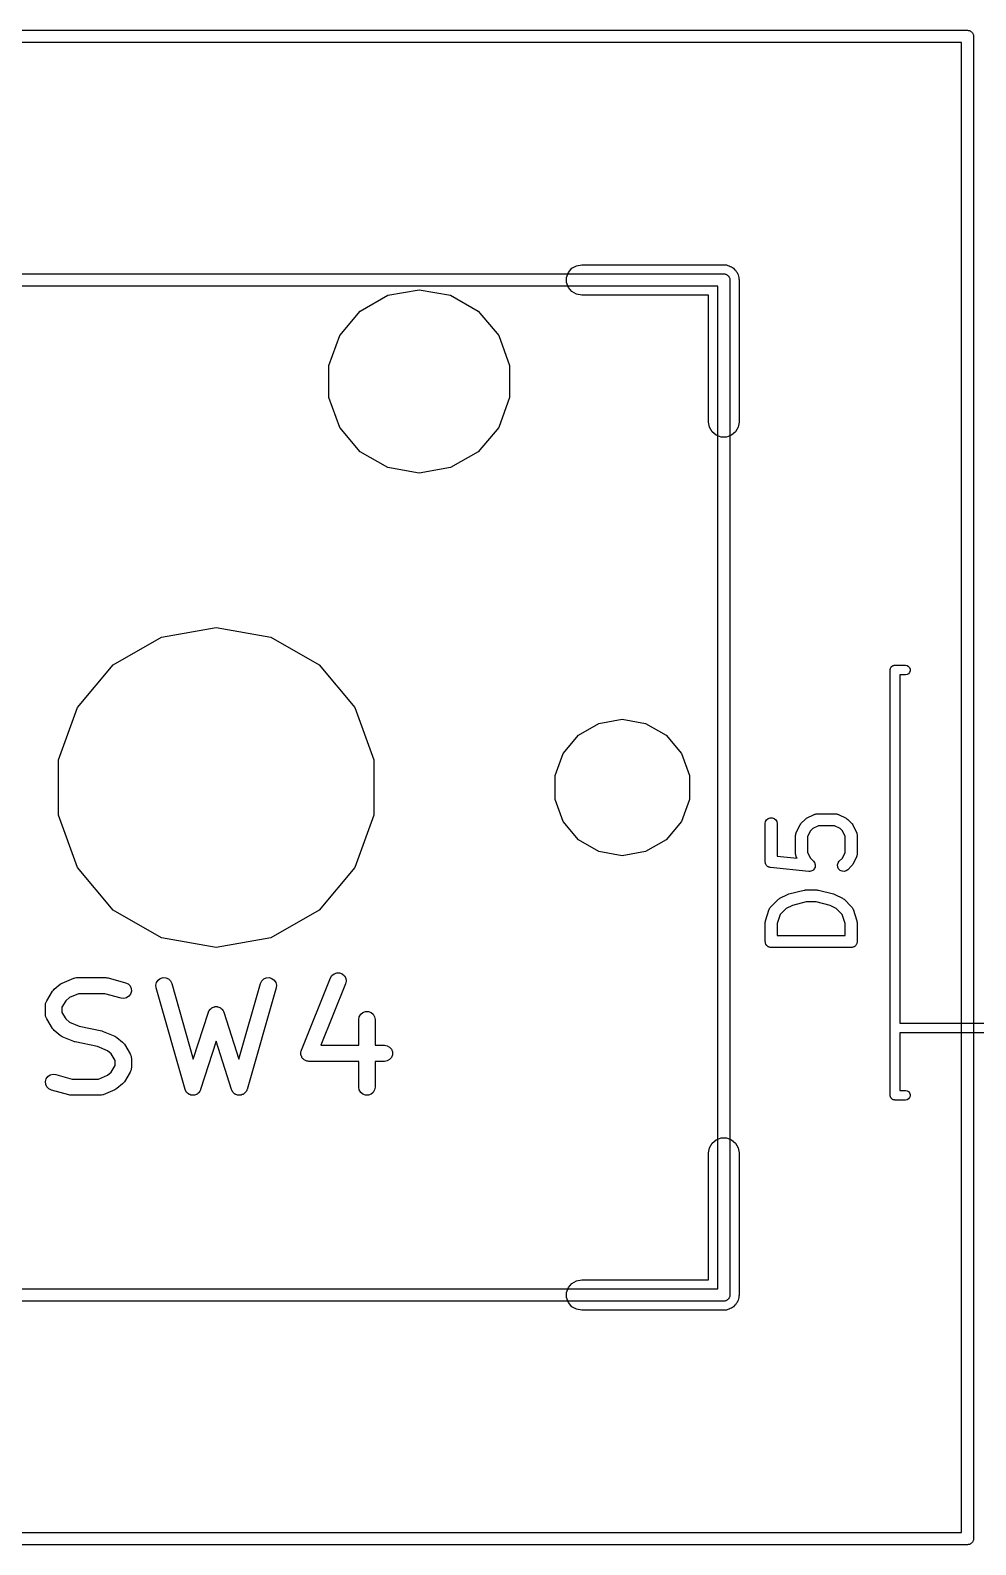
# Model space of a CAD drawing. Header units: millimetres. Extents: x 50 to 169, y 50 to 167.
# Drawn here: x 136.79 to 148.61, y 127.3 to 146.25 of the extents above; entities that cross this region are included whole.
import ezdxf

# ---------------------------------------------------------------- set-up
doc = ezdxf.new("R2010")
doc.units = ezdxf.units.MM
doc.layers.add('BLACK', color=7, linetype='Continuous')

# ---------------------------------------------------------------- blocks, each defined once
blk = doc.blocks.new('hhskb2-Cmts.User')
at = {"layer": 'BLACK'}
for p, q in [((119.65, -43.5738), (132.35, -43.5738)), ((132.35, -43.5738), (132.357, -43.575)), ((132.357, -43.575), (132.363, -43.575)), ((132.363, -43.575), (132.369, -43.5772)), ((132.369, -43.5772), (132.376, -43.5784)), ((132.376, -43.5784), (132.382, -43.5817)), ((132.274, -43.7262), (119.726, -43.7262)), ((132.274, -56.2738), (132.274, -43.7262)), ((132.382, -43.5817), (132.388, -43.584)), ((132.388, -43.584), (132.393, -43.5883)), ((132.393, -43.5883), (132.399, -43.5916)), ((132.399, -43.5916), (132.403, -43.5967)), ((132.403, -43.5967), (132.408, -43.601)), ((132.408, -43.601), (132.412, -43.6068)), ((132.412, -43.6068), (132.416, -43.6119)), ((132.416, -43.6119), (132.418, -43.6182)), ((132.418, -43.6182), (132.422, -43.6239)), ((132.422, -43.6239), (132.423, -43.6305)), ((132.423, -43.6305), (132.425, -43.6368)), ((132.425, -43.6368), (132.425, -43.6434)), ((132.425, -43.6434), (132.426, -43.65)), ((132.426, -43.65), (132.426, -56.35)), ((119.726, -56.2738), (132.274, -56.2738)), ((132.35, -56.4262), (119.65, -56.4262)), ((132.357, -56.425), (132.35, -56.4262)), ((132.363, -56.425), (132.357, -56.425)), ((132.369, -56.4228), (132.363, -56.425)), ((132.376, -56.4216), (132.369, -56.4228)), ((132.382, -56.4183), (132.376, -56.4216)), ((132.388, -56.416), (132.382, -56.4183)), ((132.393, -56.4117), (132.388, -56.416)), ((132.399, -56.4084), (132.393, -56.4117)), ((132.403, -56.4033), (132.399, -56.4084)), ((132.408, -56.399), (132.403, -56.4033)), ((132.412, -56.3932), (132.408, -56.399)), ((132.416, -56.3881), (132.412, -56.3932)), ((132.418, -56.3818), (132.416, -56.3881)), ((132.422, -56.3761), (132.418, -56.3818)), ((132.423, -56.3695), (132.422, -56.3761)), ((132.425, -56.3632), (132.423, -56.3695)), ((132.426, -56.35), (132.425, -56.3566)), ((132.425, -56.3566), (132.425, -56.3632))]:
    blk.add_line(p, q, dxfattribs=at)
blk = doc.blocks.new('hhskb2-Dwgs.User')
at = {"layer": 'BLACK'}
for p, q in [((116.602, -40.5258), (135.398, -40.5258)), ((135.398, -40.5258), (135.405, -40.527)), ((135.405, -40.527), (135.411, -40.527)), ((135.411, -40.527), (135.417, -40.5292)), ((135.417, -40.5292), (135.424, -40.5304)), ((135.424, -40.5304), (135.43, -40.5337)), ((135.43, -40.5337), (135.436, -40.536)), ((135.436, -40.536), (135.441, -40.5403)), ((135.441, -40.5403), (135.447, -40.5436)), ((135.447, -40.5436), (135.451, -40.5487)), ((135.451, -40.5487), (135.456, -40.553)), ((135.322, -40.6782), (116.678, -40.6782)), ((135.322, -59.3218), (135.322, -40.6782)), ((135.456, -40.553), (135.46, -40.5588)), ((135.46, -40.5588), (135.464, -40.5639)), ((135.464, -40.5639), (135.466, -40.5702)), ((135.466, -40.5702), (135.47, -40.5759)), ((135.47, -40.5759), (135.471, -40.5825)), ((135.471, -40.5825), (135.473, -40.5888)), ((135.473, -40.5888), (135.473, -40.5954)), ((135.473, -40.5954), (135.474, -40.602)), ((135.474, -40.602), (135.474, -59.398)), ((135.398, -59.4742), (116.602, -59.4742)), ((116.678, -59.3218), (135.322, -59.3218)), ((135.405, -59.473), (135.398, -59.4742)), ((135.411, -59.473), (135.405, -59.473)), ((135.417, -59.4708), (135.411, -59.473)), ((135.424, -59.4696), (135.417, -59.4708)), ((135.43, -59.4663), (135.424, -59.4696)), ((135.436, -59.464), (135.43, -59.4663)), ((135.441, -59.4597), (135.436, -59.464)), ((135.447, -59.4564), (135.441, -59.4597)), ((135.451, -59.4513), (135.447, -59.4564)), ((135.456, -59.447), (135.451, -59.4513)), ((135.46, -59.4412), (135.456, -59.447)), ((135.464, -59.4361), (135.46, -59.4412)), ((135.466, -59.4298), (135.464, -59.4361)), ((135.47, -59.4241), (135.466, -59.4298)), ((135.471, -59.4175), (135.47, -59.4241)), ((135.473, -59.4112), (135.471, -59.4175)), ((135.474, -59.398), (135.473, -59.4046)), ((135.473, -59.4046), (135.473, -59.4112))]:
    blk.add_line(p, q, dxfattribs=at)
blk = doc.blocks.new('hhskb2-F.SilkS')
at = {"layer": 'BLACK'}
for p, q in [((130.384, -43.6169), (130.407, -43.5547)), ((130.407, -43.5547), (130.45, -43.5041)), ((130.45, -43.5041), (130.507, -43.471)), ((130.507, -43.471), (130.572, -43.4595)), ((130.572, -43.4595), (132.35, -43.4595)), ((132.35, -43.4595), (132.366, -43.4624)), ((132.366, -43.4624), (132.383, -43.4624)), ((132.383, -43.4624), (132.399, -43.4681)), ((132.399, -43.4681), (132.415, -43.471)), ((132.415, -43.471), (132.43, -43.4793)), ((132.43, -43.4793), (132.445, -43.485)), ((132.445, -43.485), (132.458, -43.4957)), ((132.458, -43.4957), (132.472, -43.5041)), ((132.472, -43.5041), (132.483, -43.5168)), ((132.483, -43.5168), (132.496, -43.5275)), ((132.496, -43.5275), (132.504, -43.542)), ((132.504, -43.542), (132.515, -43.5547)), ((132.515, -43.5547), (132.521, -43.5704)), ((132.521, -43.5704), (132.529, -43.5848)), ((130.384, -43.6831), (130.384, -43.6169)), ((130.407, -43.7452), (130.384, -43.6831)), ((130.45, -43.7959), (130.407, -43.7452)), ((132.529, -43.5848), (132.532, -43.6013)), ((132.532, -43.6013), (132.538, -43.6169)), ((132.538, -43.6169), (132.538, -43.6336)), ((132.538, -43.6336), (132.54, -43.65)), ((132.54, -43.65), (132.54, -45.428)), ((127.802, -44.0411), (128.148, -43.8418)), ((128.148, -43.8418), (128.54, -43.7726)), ((128.54, -43.7726), (128.932, -43.8418)), ((128.932, -43.8418), (129.278, -44.0411)), ((130.507, -43.829), (130.45, -43.7959)), ((130.572, -43.8405), (130.507, -43.829)), ((132.159, -43.8405), (130.572, -43.8405)), ((132.159, -45.428), (132.159, -43.8405)), ((127.546, -44.3463), (127.802, -44.0411)), ((129.278, -44.0411), (129.534, -44.3463)), ((127.41, -44.7208), (127.546, -44.3463)), ((129.534, -44.3463), (129.67, -44.7208)), ((127.41, -45.1192), (127.41, -44.7208)), ((129.67, -44.7208), (129.67, -45.1192)), ((127.546, -45.4937), (127.41, -45.1192)), ((129.67, -45.1192), (129.534, -45.4937)), ((132.171, -45.4932), (132.159, -45.428)), ((132.54, -45.428), (132.529, -45.4932)), ((127.802, -45.7989), (127.546, -45.4937)), ((129.534, -45.4937), (129.278, -45.7989)), ((132.204, -45.5505), (132.171, -45.4932)), ((132.255, -45.593), (132.204, -45.5505)), ((132.317, -45.6156), (132.255, -45.593)), ((132.383, -45.6156), (132.317, -45.6156)), ((132.445, -45.593), (132.383, -45.6156)), ((132.496, -45.5505), (132.445, -45.593)), ((132.529, -45.4932), (132.496, -45.5505)), ((128.148, -45.9982), (127.802, -45.7989)), ((129.278, -45.7989), (128.932, -45.9982)), ((128.54, -46.0674), (128.148, -45.9982)), ((128.932, -45.9982), (128.54, -46.0674)), ((124.713, -48.4667), (125.315, -48.1192)), ((125.315, -48.1192), (126, -47.9985)), ((126, -47.9985), (126.685, -48.1192)), ((126.685, -48.1192), (127.287, -48.4667)), ((124.267, -48.9992), (124.713, -48.4667)), ((127.287, -48.4667), (127.733, -48.9992)), ((134.434, -48.5095), (134.436, -48.5049)), ((134.436, -48.5049), (134.438, -48.5)), ((134.438, -48.5), (134.441, -48.496)), ((134.441, -48.496), (134.444, -48.4914)), ((134.444, -48.4914), (134.448, -48.4881)), ((134.448, -48.4881), (134.451, -48.484)), ((134.451, -48.484), (134.456, -48.4814)), ((134.456, -48.4814), (134.46, -48.478)), ((134.46, -48.478), (134.465, -48.4762)), ((134.465, -48.4762), (134.469, -48.4736)), ((134.469, -48.4736), (134.475, -48.4727)), ((134.475, -48.4727), (134.48, -48.4709)), ((134.48, -48.4709), (134.485, -48.4709)), ((134.485, -48.4709), (134.49, -48.47)), ((134.49, -48.47), (134.62, -48.47)), ((134.62, -48.47), (134.641, -48.4736)), ((134.641, -48.4736), (134.659, -48.484)), ((134.659, -48.484), (134.672, -48.5)), ((134.672, -48.5), (134.679, -48.5196)), ((134.43, -48.53), (134.431, -48.5248)), ((134.43, -53.85), (134.43, -48.53)), ((134.431, -48.5196), (134.433, -48.5147)), ((134.431, -48.5248), (134.431, -48.5196)), ((134.433, -48.5147), (134.434, -48.5095)), ((134.62, -48.59), (134.55, -48.59)), ((134.55, -48.59), (134.55, -52.95)), ((134.641, -48.5864), (134.62, -48.59)), ((134.659, -48.576), (134.641, -48.5864)), ((134.672, -48.56), (134.659, -48.576)), ((134.679, -48.5404), (134.672, -48.56)), ((134.679, -48.5196), (134.679, -48.5404)), ((124.029, -49.6524), (124.267, -48.9992)), ((127.733, -48.9992), (127.971, -49.6524)), ((130.531, -49.3457), (130.788, -49.1974)), ((130.788, -49.1974), (131.08, -49.1458)), ((131.08, -49.1458), (131.372, -49.1974)), ((131.372, -49.1974), (131.629, -49.3457)), ((130.34, -49.5729), (130.531, -49.3457)), ((131.629, -49.3457), (131.82, -49.5729)), ((130.239, -49.8517), (130.34, -49.5729)), ((131.82, -49.5729), (131.921, -49.8517)), ((124.029, -50.3476), (124.029, -49.6524)), ((127.971, -49.6524), (127.971, -50.3476)), ((130.239, -50.1483), (130.239, -49.8517)), ((131.921, -49.8517), (131.921, -50.1483)), ((130.34, -50.4271), (130.239, -50.1483)), ((131.921, -50.1483), (131.82, -50.4271)), ((124.267, -51.0008), (124.029, -50.3476)), ((127.971, -50.3476), (127.733, -51.0008)), ((132.885, -50.4037), (132.905, -50.387)), ((132.905, -50.387), (132.929, -50.378)), ((132.929, -50.378), (132.955, -50.378)), ((132.955, -50.378), (132.98, -50.387)), ((132.98, -50.387), (133, -50.4037)), ((133.318, -50.4465), (133.366, -50.3989)), ((133.366, -50.3989), (133.375, -50.392)), ((133.375, -50.392), (133.385, -50.3848)), ((133.385, -50.3848), (133.48, -50.3372)), ((133.48, -50.3372), (133.484, -50.336)), ((133.484, -50.336), (133.488, -50.3338)), ((133.488, -50.3338), (133.497, -50.3323)), ((133.497, -50.3323), (133.505, -50.3298)), ((133.505, -50.3298), (133.51, -50.33)), ((133.51, -50.33), (133.514, -50.3293)), ((133.514, -50.3293), (133.752, -50.3293)), ((133.752, -50.3293), (133.756, -50.33)), ((133.756, -50.33), (133.76, -50.3298)), ((133.76, -50.3298), (133.769, -50.3323)), ((133.769, -50.3323), (133.778, -50.3338)), ((133.778, -50.3338), (133.781, -50.336)), ((133.781, -50.336), (133.785, -50.3372)), ((133.785, -50.3372), (133.881, -50.3848)), ((133.881, -50.3848), (133.89, -50.392)), ((133.89, -50.392), (133.9, -50.3989)), ((133.9, -50.3989), (133.948, -50.4465)), ((130.531, -50.6543), (130.34, -50.4271)), ((131.82, -50.4271), (131.629, -50.6543)), ((132.867, -50.4519), (132.872, -50.4263)), ((132.867, -50.9281), (132.867, -50.4519)), ((132.872, -50.4263), (132.885, -50.4037)), ((133, -50.4037), (133.013, -50.4263)), ((133.013, -50.4263), (133.017, -50.4519)), ((133.017, -50.4519), (133.017, -50.8602)), ((133.248, -50.5948), (133.249, -50.5905)), ((133.249, -50.5862), (133.251, -50.5778)), ((133.249, -50.5905), (133.249, -50.5862)), ((133.251, -50.5778), (133.253, -50.5691)), ((133.253, -50.5691), (133.255, -50.5654)), ((133.255, -50.5654), (133.256, -50.5612)), ((133.256, -50.5612), (133.304, -50.466)), ((133.304, -50.466), (133.311, -50.4563)), ((133.311, -50.4563), (133.318, -50.4465)), ((133.433, -50.5439), (133.398, -50.6125)), ((133.463, -50.5135), (133.433, -50.5439)), ((133.532, -50.4793), (133.463, -50.5135)), ((133.734, -50.4793), (133.532, -50.4793)), ((133.803, -50.5135), (133.734, -50.4793)), ((133.833, -50.5439), (133.803, -50.5135)), ((133.867, -50.6125), (133.833, -50.5439)), ((133.948, -50.4465), (133.955, -50.4563)), ((133.955, -50.4563), (133.962, -50.466)), ((133.962, -50.466), (134.009, -50.5612)), ((134.009, -50.5612), (134.011, -50.5654)), ((134.011, -50.5654), (134.013, -50.5691)), ((134.013, -50.5691), (134.014, -50.5778)), ((134.014, -50.5778), (134.017, -50.5862)), ((134.017, -50.5862), (134.017, -50.5905)), ((134.017, -50.5905), (134.017, -50.5948)), ((130.788, -50.8026), (130.531, -50.6543)), ((131.629, -50.6543), (131.372, -50.8026)), ((133.248, -50.8329), (133.248, -50.5948)), ((133.398, -50.6125), (133.398, -50.8152)), ((133.867, -50.8152), (133.867, -50.6125)), ((134.017, -50.5948), (134.017, -50.8329)), ((131.08, -50.8541), (130.788, -50.8026)), ((131.372, -50.8026), (131.08, -50.8541)), ((132.868, -50.9309), (132.867, -50.9281)), ((132.868, -50.9337), (132.868, -50.9309)), ((132.87, -50.9436), (132.868, -50.9337)), ((132.872, -50.9537), (132.87, -50.9436)), ((132.873, -50.9562), (132.872, -50.9537)), ((132.874, -50.9589), (132.873, -50.9562)), ((132.88, -50.9674), (132.874, -50.9589)), ((132.885, -50.9763), (132.88, -50.9674)), ((133.017, -50.8602), (133.266, -50.885)), ((133.249, -50.8371), (133.248, -50.8329)), ((133.249, -50.8414), (133.249, -50.8371)), ((133.251, -50.8499), (133.249, -50.8414)), ((133.253, -50.8585), (133.251, -50.8499)), ((133.255, -50.8623), (133.253, -50.8585)), ((133.256, -50.8664), (133.255, -50.8623)), ((133.266, -50.885), (133.256, -50.8664)), ((133.398, -50.8152), (133.433, -50.8837)), ((133.433, -50.8837), (133.472, -50.9227)), ((133.472, -50.9227), (133.472, -50.9231)), ((133.472, -50.9231), (133.472, -50.9233)), ((133.472, -50.9233), (133.479, -50.9337)), ((133.479, -50.9337), (133.487, -50.944)), ((133.487, -50.944), (133.487, -50.9445)), ((133.487, -50.9445), (133.487, -50.9449)), ((133.487, -50.9449), (133.49, -50.9571)), ((133.49, -50.9571), (133.493, -50.9692)), ((133.493, -50.9701), (133.492, -50.9826)), ((133.493, -50.9692), (133.493, -50.9696)), ((133.493, -50.9696), (133.493, -50.9701)), ((133.772, -50.9692), (133.779, -50.944)), ((133.775, -50.9951), (133.772, -50.9692)), ((133.779, -50.944), (133.794, -50.9227)), ((133.794, -50.9227), (133.833, -50.8837)), ((133.833, -50.8837), (133.867, -50.8152)), ((133.962, -50.9616), (133.955, -50.9713)), ((134.009, -50.8664), (133.962, -50.9616)), ((134.011, -50.8623), (134.009, -50.8664)), ((134.013, -50.8585), (134.011, -50.8623)), ((134.014, -50.8499), (134.013, -50.8585)), ((134.017, -50.8414), (134.014, -50.8499)), ((134.017, -50.8329), (134.017, -50.8371)), ((134.017, -50.8371), (134.017, -50.8414)), ((124.713, -51.5332), (124.267, -51.0008)), ((127.733, -51.0008), (127.287, -51.5332)), ((132.887, -50.9781), (132.885, -50.9763)), ((132.889, -50.9805), (132.887, -50.9781)), ((132.897, -50.9865), (132.889, -50.9805)), ((132.905, -50.993), (132.897, -50.9865)), ((132.908, -50.994), (132.905, -50.993)), ((132.91, -50.9957), (132.908, -50.994)), ((132.92, -50.9984), (132.91, -50.9957)), ((132.929, -51.002), (132.92, -50.9984)), ((132.932, -51.002), (132.929, -51.002)), ((132.935, -51.0027), (132.932, -51.002)), ((133.411, -51.0503), (132.935, -51.0027)), ((133.412, -51.0503), (133.411, -51.0503)), ((133.424, -51.0493), (133.412, -51.0504)), ((133.412, -51.0504), (133.412, -51.0503)), ((133.437, -51.0484), (133.424, -51.0493)), ((133.438, -51.0482), (133.437, -51.0484)), ((133.449, -51.0429), (133.438, -51.0482)), ((133.438, -51.0482), (133.438, -51.0482)), ((133.461, -51.0377), (133.449, -51.0429)), ((133.462, -51.0372), (133.461, -51.0374)), ((133.461, -51.0374), (133.461, -51.0377)), ((133.47, -51.0282), (133.462, -51.0372)), ((133.479, -51.0195), (133.47, -51.0282)), ((133.48, -51.0191), (133.479, -51.0195)), ((133.485, -51.0073), (133.48, -51.0187)), ((133.48, -51.0187), (133.48, -51.0191)), ((133.491, -50.996), (133.485, -51.0073)), ((133.492, -50.9826), (133.491, -50.9951)), ((133.491, -50.9951), (133.491, -50.9956)), ((133.491, -50.9956), (133.491, -50.996)), ((133.786, -51.0187), (133.775, -50.9951)), ((133.804, -51.0372), (133.786, -51.0187)), ((133.828, -51.0482), (133.804, -51.0372)), ((133.854, -51.0504), (133.828, -51.0482)), ((133.879, -51.0437), (133.854, -51.0504)), ((133.9, -51.0287), (133.879, -51.0437)), ((133.948, -50.9811), (133.9, -51.0287)), ((133.955, -50.9713), (133.948, -50.9811)), ((133.052, -51.3848), (133.147, -51.3372)), ((133.147, -51.3372), (133.155, -51.3349)), ((133.155, -51.3349), (133.162, -51.3315)), ((133.162, -51.3315), (133.353, -51.2839)), ((133.353, -51.2839), (133.362, -51.2833)), ((133.362, -51.2833), (133.371, -51.2817)), ((133.371, -51.2817), (133.514, -51.2817)), ((133.514, -51.2817), (133.523, -51.2833)), ((133.523, -51.2833), (133.532, -51.2839)), ((133.532, -51.2839), (133.722, -51.3315)), ((133.722, -51.3315), (133.73, -51.3349)), ((133.73, -51.3349), (133.738, -51.3372)), ((133.738, -51.3372), (133.833, -51.3848)), ((125.315, -51.8808), (124.713, -51.5332)), ((127.287, -51.5332), (126.685, -51.8808)), ((132.871, -51.6663), (132.919, -51.5234)), ((132.919, -51.5234), (132.921, -51.5196)), ((132.921, -51.5196), (132.922, -51.5154)), ((132.922, -51.5154), (132.927, -51.5082)), ((132.927, -51.5082), (132.931, -51.5005)), ((132.931, -51.5005), (132.934, -51.4977)), ((132.934, -51.4977), (132.937, -51.4941)), ((132.937, -51.4941), (133.032, -51.3989)), ((133.032, -51.3989), (133.042, -51.392)), ((133.042, -51.392), (133.052, -51.3848)), ((133.13, -51.5135), (133.056, -51.5877)), ((133.207, -51.475), (133.13, -51.5135)), ((133.38, -51.4317), (133.207, -51.475)), ((133.505, -51.4317), (133.38, -51.4317)), ((133.678, -51.475), (133.505, -51.4317)), ((133.755, -51.5135), (133.678, -51.475)), ((133.829, -51.5877), (133.755, -51.5135)), ((133.833, -51.3848), (133.843, -51.392)), ((133.843, -51.392), (133.853, -51.3989)), ((133.853, -51.3989), (133.948, -51.4941)), ((133.948, -51.4941), (133.95, -51.4977)), ((133.95, -51.4977), (133.954, -51.5005)), ((133.954, -51.5005), (133.958, -51.5082)), ((133.958, -51.5082), (133.963, -51.5154)), ((133.963, -51.5154), (133.964, -51.5196)), ((133.964, -51.5196), (133.966, -51.5234)), ((133.966, -51.5234), (134.014, -51.6663)), ((132.867, -51.69), (132.869, -51.6782)), ((132.867, -51.9281), (132.867, -51.69)), ((132.869, -51.6782), (132.871, -51.6663)), ((133.056, -51.5877), (133.017, -51.7022)), ((133.017, -51.7022), (133.017, -51.8531)), ((133.867, -51.7022), (133.829, -51.5877)), ((133.867, -51.8531), (133.867, -51.7022)), ((134.014, -51.6663), (134.015, -51.6782)), ((134.015, -51.6782), (134.017, -51.69)), ((134.017, -51.69), (134.017, -51.9281)), ((126, -52.0015), (125.315, -51.8808)), ((126.685, -51.8808), (126, -52.0015)), ((133.017, -51.8531), (133.867, -51.8531)), ((132.869, -51.9346), (132.867, -51.9281)), ((132.869, -51.9411), (132.869, -51.9346)), ((132.871, -51.9473), (132.869, -51.9411)), ((132.872, -51.9537), (132.871, -51.9473)), ((132.875, -51.9594), (132.872, -51.9537)), ((132.877, -51.9656), (132.875, -51.9594)), ((132.882, -51.9706), (132.877, -51.9656)), ((132.885, -51.9763), (132.882, -51.9706)), ((132.89, -51.9805), (132.885, -51.9763)), ((132.894, -51.9855), (132.89, -51.9805)), ((132.9, -51.9888), (132.894, -51.9855)), ((132.905, -51.993), (132.9, -51.9888)), ((132.911, -51.9953), (132.905, -51.993)), ((132.917, -51.9986), (132.911, -51.9953)), ((132.923, -51.9997), (132.917, -51.9986)), ((132.929, -52.002), (132.923, -51.9997)), ((132.936, -52.002), (132.929, -52.002)), ((132.942, -52.0031), (132.936, -52.002)), ((133.942, -52.0031), (132.942, -52.0031)), ((133.949, -52.002), (133.942, -52.0031)), ((133.955, -52.002), (133.949, -52.002)), ((133.962, -51.9997), (133.955, -52.002)), ((133.968, -51.9986), (133.962, -51.9997)), ((133.974, -51.9953), (133.968, -51.9986)), ((133.98, -51.993), (133.974, -51.9953)), ((133.985, -51.9888), (133.98, -51.993)), ((133.991, -51.9855), (133.985, -51.9888)), ((133.995, -51.9805), (133.991, -51.9855)), ((134, -51.9763), (133.995, -51.9805)), ((134.003, -51.9706), (134, -51.9763)), ((134.007, -51.9656), (134.003, -51.9706)), ((134.01, -51.9594), (134.007, -51.9656)), ((134.013, -51.9537), (134.01, -51.9594)), ((134.014, -51.9473), (134.013, -51.9537)), ((134.016, -51.9411), (134.014, -51.9473)), ((134.017, -51.9281), (134.016, -51.9346)), ((134.016, -51.9346), (134.016, -51.9411)), ((123.976, -52.5224), (124.048, -52.4619)), ((124.048, -52.4619), (124.061, -52.4544)), ((124.061, -52.4544), (124.074, -52.4462)), ((124.074, -52.4462), (124.219, -52.3857)), ((124.219, -52.3857), (124.221, -52.3852)), ((124.221, -52.3852), (124.224, -52.3841)), ((124.224, -52.3841), (124.239, -52.3814)), ((124.239, -52.3814), (124.254, -52.378)), ((124.254, -52.378), (124.256, -52.3783)), ((124.256, -52.3783), (124.258, -52.3779)), ((124.258, -52.3779), (124.621, -52.3779)), ((124.621, -52.3779), (124.635, -52.3803)), ((124.635, -52.3803), (124.648, -52.3816)), ((124.648, -52.3816), (124.866, -52.4421)), ((124.866, -52.4421), (124.898, -52.4573)), ((124.898, -52.4573), (124.923, -52.4825)), ((124.923, -52.4825), (124.937, -52.5146)), ((125.246, -52.4723), (125.254, -52.4381)), ((125.249, -52.5074), (125.246, -52.4723)), ((125.254, -52.4381), (125.274, -52.4089)), ((125.274, -52.4089), (125.302, -52.3882)), ((125.302, -52.3882), (125.336, -52.3785)), ((125.336, -52.3785), (125.372, -52.381)), ((125.372, -52.381), (125.404, -52.3953)), ((125.404, -52.3953), (125.429, -52.4199)), ((125.429, -52.4199), (125.445, -52.4516)), ((125.445, -52.4516), (125.715, -53.399)), ((126.285, -53.399), (126.555, -52.4516)), ((126.555, -52.4516), (126.571, -52.4199)), ((126.571, -52.4199), (126.596, -52.3953)), ((126.596, -52.3953), (126.628, -52.381)), ((126.628, -52.381), (126.664, -52.3785)), ((126.664, -52.3785), (126.698, -52.3882)), ((126.698, -52.3882), (126.726, -52.4089)), ((126.726, -52.4089), (126.746, -52.4381)), ((126.746, -52.4381), (126.754, -52.4723)), ((126.754, -52.4723), (126.751, -52.5074)), ((127.067, -53.2885), (127.43, -52.3813)), ((127.618, -52.4568), (127.311, -53.2246)), ((127.43, -52.3813), (127.448, -52.3513)), ((127.448, -52.3513), (127.476, -52.3295)), ((127.476, -52.3295), (127.51, -52.3185)), ((127.51, -52.3185), (127.545, -52.3196)), ((127.545, -52.3196), (127.578, -52.3327)), ((127.578, -52.3327), (127.604, -52.3562)), ((127.604, -52.3562), (127.621, -52.3873)), ((127.626, -52.4222), (127.618, -52.4568)), ((127.621, -52.3873), (127.626, -52.4222)), ((123.877, -52.6782), (123.881, -52.6692)), ((123.881, -52.6692), (123.953, -52.5482)), ((123.953, -52.5482), (123.965, -52.5354)), ((123.965, -52.5354), (123.976, -52.5224)), ((124.119, -52.6675), (124.07, -52.7496)), ((124.166, -52.6279), (124.119, -52.6675)), ((124.279, -52.5811), (124.166, -52.6279)), ((124.607, -52.5811), (124.279, -52.5811)), ((124.812, -52.6379), (124.607, -52.5811)), ((124.847, -52.6413), (124.812, -52.6379)), ((124.881, -52.6325), (124.847, -52.6413)), ((124.91, -52.6125), (124.881, -52.6325)), ((124.931, -52.5838), (124.91, -52.6125)), ((124.94, -52.5498), (124.931, -52.5838)), ((124.937, -52.5146), (124.94, -52.5498)), ((125.612, -53.7774), (125.249, -52.5074)), ((126.751, -52.5074), (126.388, -53.7774)), ((123.866, -52.7214), (123.868, -52.7118)), ((123.866, -52.8424), (123.866, -52.7214)), ((123.868, -52.852), (123.866, -52.8424)), ((123.868, -52.7021), (123.871, -52.6946)), ((123.868, -52.7118), (123.868, -52.7021)), ((123.868, -52.8617), (123.868, -52.852)), ((123.871, -52.8692), (123.868, -52.8617)), ((123.871, -52.6946), (123.873, -52.6867)), ((123.873, -52.6867), (123.877, -52.6782)), ((124.07, -52.7496), (124.07, -52.8142)), ((124.07, -52.8142), (124.119, -52.8963)), ((125.715, -53.399), (125.903, -52.8114)), ((125.903, -52.8114), (125.905, -52.8078)), ((125.905, -52.8078), (125.906, -52.8039)), ((125.906, -52.8039), (125.913, -52.7923)), ((125.913, -52.7923), (125.92, -52.7802)), ((125.92, -52.7802), (125.923, -52.7775)), ((125.923, -52.7775), (125.925, -52.7741)), ((125.925, -52.7741), (125.936, -52.7657)), ((125.936, -52.7657), (125.946, -52.7565)), ((125.946, -52.7565), (125.95, -52.7549)), ((125.95, -52.7549), (125.953, -52.7525)), ((125.953, -52.7525), (125.966, -52.7483)), ((125.966, -52.7483), (125.978, -52.7431)), ((125.978, -52.7431), (125.982, -52.7429)), ((125.982, -52.7429), (125.986, -52.7417)), ((125.986, -52.7417), (126, -52.7422)), ((126, -52.7422), (126.014, -52.7417)), ((126.014, -52.7417), (126.018, -52.7429)), ((126.018, -52.7429), (126.022, -52.7431)), ((126.022, -52.7431), (126.034, -52.7483)), ((126.034, -52.7483), (126.047, -52.7525)), ((126.047, -52.7525), (126.05, -52.7549)), ((126.05, -52.7549), (126.054, -52.7565)), ((126.054, -52.7565), (126.064, -52.7657)), ((126.064, -52.7657), (126.075, -52.7741)), ((126.075, -52.7741), (126.077, -52.7775)), ((126.077, -52.7775), (126.08, -52.7802)), ((126.08, -52.7802), (126.087, -52.7923)), ((126.087, -52.7923), (126.094, -52.8039)), ((126.094, -52.8039), (126.095, -52.8078)), ((126.095, -52.8078), (126.097, -52.8114)), ((126.097, -52.8114), (126.285, -53.399)), ((127.791, -52.8681), (127.809, -52.8376)), ((127.809, -52.8376), (127.836, -52.8149)), ((127.836, -52.8149), (127.869, -52.8028)), ((127.869, -52.8028), (127.904, -52.8028)), ((127.904, -52.8028), (127.938, -52.8149)), ((127.938, -52.8149), (127.965, -52.8376)), ((127.965, -52.8376), (127.982, -52.8681)), ((123.873, -52.8771), (123.871, -52.8692)), ((123.877, -52.8856), (123.873, -52.8771)), ((123.881, -52.8947), (123.877, -52.8856)), ((123.953, -53.0156), (123.881, -52.8947)), ((123.965, -53.0284), (123.953, -53.0156)), ((123.976, -53.0414), (123.965, -53.0284)), ((124.048, -53.1019), (123.976, -53.0414)), ((124.119, -52.8963), (124.166, -52.9359)), ((124.166, -52.9359), (124.288, -52.9868)), ((124.288, -52.9868), (124.569, -53.0453)), ((124.569, -53.0453), (124.578, -53.0489)), ((124.578, -53.0489), (124.588, -53.051)), ((124.588, -53.051), (124.733, -53.1115)), ((127.785, -52.9029), (127.791, -52.8681)), ((127.785, -53.2246), (127.785, -52.9029)), ((127.982, -52.8681), (127.988, -52.9029)), ((127.988, -52.9029), (127.988, -53.2246)), ((134.55, -52.95), (137.25, -52.95)), ((124.061, -53.1094), (124.048, -53.1019)), ((124.074, -53.1176), (124.061, -53.1094)), ((124.219, -53.1781), (124.074, -53.1176)), ((124.229, -53.1802), (124.219, -53.1781)), ((124.238, -53.1837), (124.229, -53.1802)), ((124.518, -53.2423), (124.238, -53.1837)), ((124.64, -53.2931), (124.518, -53.2423)), ((124.733, -53.1115), (124.746, -53.1196)), ((124.746, -53.1196), (124.759, -53.1272)), ((124.759, -53.1272), (124.831, -53.1877)), ((124.831, -53.1877), (124.842, -53.2006)), ((124.842, -53.2006), (124.853, -53.2134)), ((124.853, -53.2134), (124.926, -53.3344)), ((126, -53.1757), (125.806, -53.7805)), ((126.194, -53.7805), (126, -53.1757)), ((127.311, -53.2246), (127.785, -53.2246)), ((127.988, -53.2246), (128.105, -53.2246)), ((128.105, -53.2246), (128.139, -53.2307)), ((128.139, -53.2307), (128.17, -53.2484)), ((137.25, -53.07), (134.55, -53.07)), ((134.55, -53.07), (134.55, -53.79)), ((124.688, -53.3327), (124.64, -53.2931)), ((124.737, -53.4148), (124.688, -53.3327)), ((124.737, -53.4795), (124.737, -53.4148)), ((124.926, -53.3344), (124.929, -53.3435)), ((124.929, -53.3435), (124.934, -53.3519)), ((124.934, -53.3519), (124.936, -53.3598)), ((124.936, -53.3598), (124.939, -53.3673)), ((124.939, -53.3673), (124.939, -53.3771)), ((124.939, -53.3771), (124.94, -53.3867)), ((124.94, -53.3867), (124.94, -53.5076)), ((127.06, -53.323), (127.061, -53.3158)), ((127.061, -53.3334), (127.06, -53.323)), ((127.061, -53.3085), (127.065, -53.2987)), ((127.061, -53.3158), (127.061, -53.3085)), ((127.061, -53.3438), (127.061, -53.3334)), ((127.064, -53.3507), (127.061, -53.3438)), ((127.065, -53.3579), (127.064, -53.3507)), ((127.065, -53.2987), (127.067, -53.2885)), ((127.07, -53.3672), (127.065, -53.3579)), ((127.073, -53.377), (127.07, -53.3672)), ((127.078, -53.3826), (127.073, -53.377)), ((127.081, -53.389), (127.078, -53.3826)), ((127.089, -53.396), (127.081, -53.389)), ((127.096, -53.404), (127.089, -53.396)), ((127.102, -53.4077), (127.096, -53.404)), ((127.108, -53.4125), (127.102, -53.4077)), ((127.117, -53.4164), (127.108, -53.4125)), ((127.126, -53.4217), (127.117, -53.4164)), ((127.134, -53.4229), (127.126, -53.4217)), ((127.14, -53.4256), (127.134, -53.4229)), ((127.151, -53.426), (127.14, -53.4256)), ((127.161, -53.4278), (127.151, -53.426)), ((127.785, -53.4278), (127.161, -53.4278)), ((127.785, -53.7495), (127.785, -53.4278)), ((128.105, -53.4278), (127.988, -53.4278)), ((127.988, -53.4278), (127.988, -53.7495)), ((128.139, -53.4217), (128.105, -53.4278)), ((128.17, -53.404), (128.139, -53.4217)), ((128.17, -53.2484), (128.193, -53.2754)), ((128.193, -53.377), (128.17, -53.404)), ((128.193, -53.2754), (128.205, -53.3085)), ((128.205, -53.3438), (128.193, -53.377)), ((128.205, -53.3085), (128.205, -53.3438)), ((123.876, -53.6453), (123.897, -53.6166)), ((123.897, -53.6166), (123.926, -53.5966)), ((123.926, -53.5966), (123.96, -53.5878)), ((123.96, -53.5878), (123.995, -53.5912)), ((123.995, -53.5912), (124.2, -53.6479)), ((124.528, -53.6479), (124.64, -53.6012)), ((124.64, -53.6012), (124.688, -53.5615)), ((124.688, -53.5615), (124.737, -53.4795)), ((124.926, -53.5599), (124.853, -53.6808)), ((124.929, -53.5508), (124.926, -53.5599)), ((124.934, -53.5424), (124.929, -53.5508)), ((124.936, -53.5344), (124.934, -53.5424)), ((124.939, -53.5269), (124.936, -53.5344)), ((124.94, -53.5076), (124.939, -53.5172)), ((124.939, -53.5172), (124.939, -53.5269)), ((123.867, -53.6793), (123.876, -53.6453)), ((123.87, -53.7144), (123.867, -53.6793)), ((123.884, -53.7466), (123.87, -53.7144)), ((123.909, -53.7717), (123.884, -53.7466)), ((123.941, -53.7869), (123.909, -53.7717)), ((124.159, -53.8474), (123.941, -53.7869)), ((124.2, -53.6479), (124.528, -53.6479)), ((124.733, -53.7828), (124.588, -53.8433)), ((124.746, -53.7746), (124.733, -53.7828)), ((124.759, -53.7671), (124.746, -53.7746)), ((124.831, -53.7066), (124.759, -53.7671)), ((124.842, -53.6937), (124.831, -53.7066)), ((124.853, -53.6808), (124.842, -53.6937)), ((125.614, -53.7825), (125.612, -53.7774)), ((125.616, -53.788), (125.614, -53.7825)), ((125.622, -53.7983), (125.616, -53.788)), ((125.627, -53.8092), (125.622, -53.7983)), ((125.632, -53.8131), (125.627, -53.8092)), ((125.635, -53.8178), (125.632, -53.8131)), ((125.79, -53.8117), (125.786, -53.8155)), ((125.796, -53.801), (125.79, -53.8117)), ((125.802, -53.7909), (125.796, -53.801)), ((125.804, -53.7855), (125.802, -53.7909)), ((125.806, -53.7805), (125.804, -53.7855)), ((126.196, -53.7855), (126.194, -53.7805)), ((126.198, -53.7909), (126.196, -53.7855)), ((126.204, -53.801), (126.198, -53.7909)), ((126.21, -53.8117), (126.204, -53.801)), ((126.214, -53.8155), (126.21, -53.8117)), ((126.368, -53.8131), (126.365, -53.8178)), ((126.373, -53.8092), (126.368, -53.8131)), ((126.378, -53.7983), (126.373, -53.8092)), ((126.384, -53.788), (126.378, -53.7983)), ((126.386, -53.7825), (126.384, -53.788)), ((126.388, -53.7774), (126.386, -53.7825)), ((127.791, -53.7843), (127.785, -53.7495)), ((127.809, -53.8148), (127.791, -53.7843)), ((127.982, -53.7843), (127.965, -53.8148)), ((127.988, -53.7495), (127.982, -53.7843)), ((134.55, -53.79), (134.62, -53.79)), ((134.62, -53.79), (134.641, -53.7936)), ((134.641, -53.7936), (134.659, -53.804)), ((134.659, -53.804), (134.672, -53.82)), ((124.172, -53.8487), (124.159, -53.8474)), ((124.186, -53.8511), (124.172, -53.8487)), ((124.549, -53.8511), (124.186, -53.8511)), ((124.551, -53.8507), (124.549, -53.8511)), ((124.553, -53.851), (124.551, -53.8507)), ((124.568, -53.8477), (124.553, -53.851)), ((124.583, -53.845), (124.568, -53.8477)), ((124.585, -53.8438), (124.583, -53.845)), ((124.588, -53.8433), (124.585, -53.8438)), ((125.644, -53.8253), (125.635, -53.8178)), ((125.653, -53.8337), (125.644, -53.8253)), ((125.658, -53.836), (125.653, -53.8337)), ((125.662, -53.8394), (125.658, -53.836)), ((125.674, -53.8431), (125.662, -53.8394)), ((125.685, -53.8481), (125.674, -53.8431)), ((125.691, -53.8485), (125.685, -53.8481)), ((125.696, -53.8502), (125.691, -53.8485)), ((125.708, -53.8497), (125.696, -53.8502)), ((125.72, -53.8506), (125.708, -53.8497)), ((125.726, -53.849), (125.72, -53.8506)), ((125.731, -53.8488), (125.726, -53.849)), ((125.743, -53.8442), (125.731, -53.8488)), ((125.754, -53.8409), (125.743, -53.8442)), ((125.759, -53.8376), (125.754, -53.8409)), ((125.764, -53.8354), (125.759, -53.8376)), ((125.773, -53.8273), (125.764, -53.8354)), ((125.783, -53.8202), (125.773, -53.8273)), ((125.786, -53.8155), (125.783, -53.8202)), ((126.217, -53.8202), (126.214, -53.8155)), ((126.227, -53.8273), (126.217, -53.8202)), ((126.236, -53.8354), (126.227, -53.8273)), ((126.241, -53.8376), (126.236, -53.8354)), ((126.246, -53.8409), (126.241, -53.8376)), ((126.257, -53.8442), (126.246, -53.8409)), ((126.269, -53.8488), (126.257, -53.8442)), ((126.274, -53.849), (126.269, -53.8488)), ((126.28, -53.8506), (126.274, -53.849)), ((126.292, -53.8497), (126.28, -53.8506)), ((126.304, -53.8502), (126.292, -53.8497)), ((126.309, -53.8485), (126.304, -53.8502)), ((126.315, -53.8481), (126.309, -53.8485)), ((126.326, -53.8431), (126.315, -53.8481)), ((126.338, -53.8394), (126.326, -53.8431)), ((126.342, -53.836), (126.338, -53.8394)), ((126.347, -53.8337), (126.342, -53.836)), ((126.356, -53.8253), (126.347, -53.8337)), ((126.365, -53.8178), (126.356, -53.8253)), ((127.836, -53.8375), (127.809, -53.8148)), ((127.869, -53.8496), (127.836, -53.8375)), ((127.904, -53.8496), (127.869, -53.8496)), ((127.938, -53.8375), (127.904, -53.8496)), ((127.965, -53.8148), (127.938, -53.8375)), ((134.431, -53.8552), (134.43, -53.85)), ((134.431, -53.8604), (134.431, -53.8552)), ((134.433, -53.8653), (134.431, -53.8604)), ((134.434, -53.8705), (134.433, -53.8653)), ((134.436, -53.8751), (134.434, -53.8705)), ((134.438, -53.88), (134.436, -53.8751)), ((134.441, -53.884), (134.438, -53.88)), ((134.444, -53.8886), (134.441, -53.884)), ((134.448, -53.8919), (134.444, -53.8886)), ((134.451, -53.896), (134.448, -53.8919)), ((134.456, -53.8986), (134.451, -53.896)), ((134.46, -53.902), (134.456, -53.8986)), ((134.465, -53.9038), (134.46, -53.902)), ((134.469, -53.9064), (134.465, -53.9038)), ((134.475, -53.9073), (134.469, -53.9064)), ((134.48, -53.9091), (134.475, -53.9073)), ((134.485, -53.9091), (134.48, -53.9091)), ((134.49, -53.91), (134.485, -53.9091)), ((134.62, -53.91), (134.49, -53.91)), ((134.641, -53.9064), (134.62, -53.91)), ((134.659, -53.896), (134.641, -53.9064)), ((134.672, -53.88), (134.659, -53.896)), ((134.672, -53.82), (134.679, -53.8396)), ((134.679, -53.8604), (134.672, -53.88)), ((134.679, -53.8396), (134.679, -53.8604)), ((132.159, -54.572), (132.171, -54.5068)), ((132.171, -54.5068), (132.204, -54.4495)), ((132.204, -54.4495), (132.255, -54.407)), ((132.255, -54.407), (132.317, -54.3844)), ((132.317, -54.3844), (132.383, -54.3844)), ((132.383, -54.3844), (132.445, -54.407)), ((132.445, -54.407), (132.496, -54.4495)), ((132.496, -54.4495), (132.529, -54.5068)), ((132.529, -54.5068), (132.54, -54.572)), ((132.159, -56.1595), (132.159, -54.572)), ((132.54, -54.572), (132.54, -56.35)), ((130.384, -56.3169), (130.407, -56.2547)), ((130.407, -56.2547), (130.45, -56.2041)), ((130.45, -56.2041), (130.507, -56.171)), ((130.507, -56.171), (130.572, -56.1595)), ((130.572, -56.1595), (132.159, -56.1595)), ((130.384, -56.3831), (130.384, -56.3169)), ((130.407, -56.4452), (130.384, -56.3831)), ((130.45, -56.4959), (130.407, -56.4452)), ((132.504, -56.458), (132.496, -56.4725)), ((132.515, -56.4452), (132.504, -56.458)), ((132.521, -56.4296), (132.515, -56.4452)), ((132.529, -56.4152), (132.521, -56.4296)), ((132.532, -56.3987), (132.529, -56.4152)), ((132.538, -56.3831), (132.532, -56.3987)), ((132.54, -56.35), (132.538, -56.3664)), ((132.538, -56.3664), (132.538, -56.3831)), ((130.507, -56.529), (130.45, -56.4959)), ((130.572, -56.5405), (130.507, -56.529)), ((132.35, -56.5405), (130.572, -56.5405)), ((132.366, -56.5376), (132.35, -56.5405)), ((132.383, -56.5376), (132.366, -56.5376)), ((132.399, -56.5319), (132.383, -56.5376)), ((132.415, -56.529), (132.399, -56.5319)), ((132.43, -56.5207), (132.415, -56.529)), ((132.445, -56.515), (132.43, -56.5207)), ((132.458, -56.5043), (132.445, -56.515)), ((132.472, -56.4959), (132.458, -56.5043)), ((132.483, -56.4832), (132.472, -56.4959)), ((132.496, -56.4725), (132.483, -56.4832))]:
    blk.add_line(p, q, dxfattribs=at)

msp = doc.modelspace()

# ---------------------------------------------------------------- block references
for name in ['hhskb2-F.SilkS', 'hhskb2-Dwgs.User', 'hhskb2-Cmts.User']:
    msp.add_blockref(name, (13.113, 186.774))

doc.saveas('drawing.dxf')
